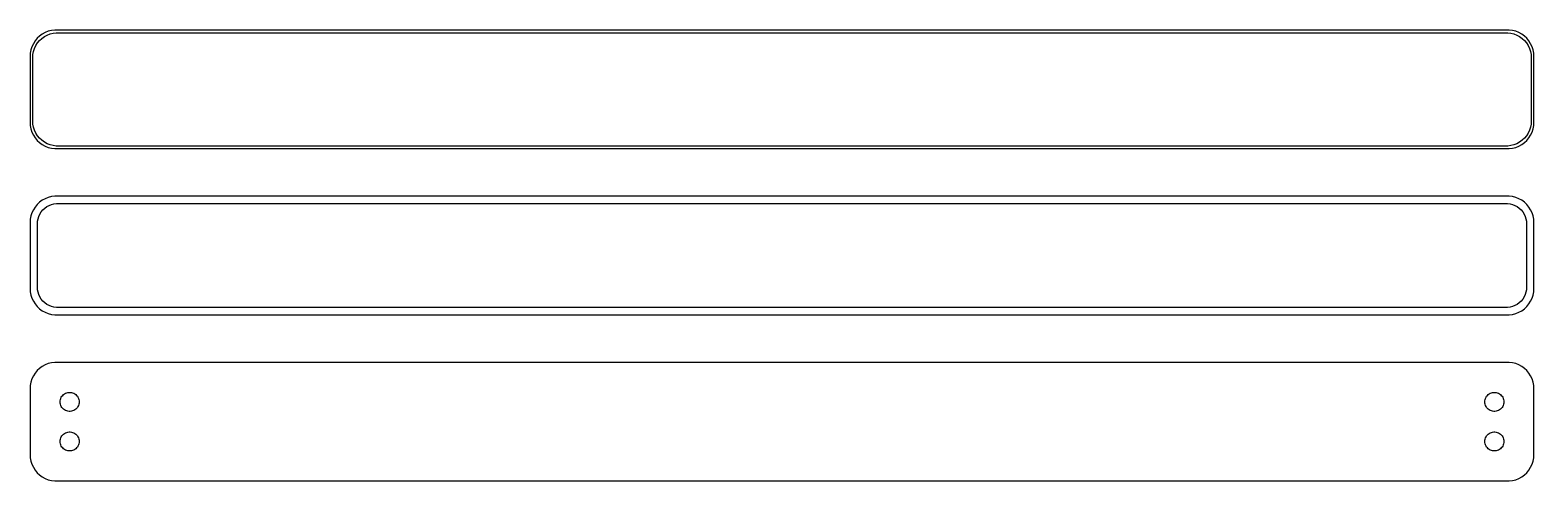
# Model space of a CAD drawing. Header units: metres. Extents: x -142 to 142, y 52 to 137.
import ezdxf

# ---------------------------------------------------------------- set-up
doc = ezdxf.new("R2010")
doc.units = ezdxf.units.M

msp = doc.modelspace()

# ---------------------------------------------------------------- linework, layer by layer
for p, q in [((-139.045, 137.005), (-139.629, 136.774)), ((-138.437, 137.161), (-139.045, 137.005)), ((-137.814, 137.24), (-138.437, 137.161)), ((137.814, 137.24), (-137.814, 137.24)), ((138.437, 137.161), (137.814, 137.24)), ((139.045, 137.005), (138.437, 137.161)), ((139.629, 136.774), (139.045, 137.005)), ((-142.149, 134.091), (-142.343, 133.493)), ((-141.882, 134.659), (-142.149, 134.091)), ((-141.545, 135.189), (-141.882, 134.659)), ((-141.666, 133.749), (-141.412, 134.288)), ((-141.145, 135.673), (-141.545, 135.189)), ((-141.412, 134.288), (-141.093, 134.792)), ((-140.687, 136.103), (-141.145, 135.673)), ((-141.093, 134.792), (-140.713, 135.252)), ((-140.713, 135.252), (-140.278, 135.66)), ((-140.179, 136.472), (-140.687, 136.103)), ((-140.278, 135.66), (-139.795, 136.011)), ((-139.629, 136.774), (-140.179, 136.472)), ((-139.795, 136.011), (-139.272, 136.298)), ((-139.272, 136.298), (-138.718, 136.518)), ((-138.718, 136.518), (-138.14, 136.666)), ((-138.14, 136.666), (-137.548, 136.741)), ((-137.548, 136.741), (137.548, 136.741)), ((137.548, 136.741), (138.14, 136.666)), ((138.14, 136.666), (138.718, 136.518)), ((138.718, 136.518), (139.272, 136.298)), ((139.272, 136.298), (139.795, 136.011)), ((140.179, 136.472), (139.629, 136.774)), ((139.795, 136.011), (140.278, 135.66)), ((140.687, 136.103), (140.179, 136.472)), ((140.278, 135.66), (140.713, 135.252)), ((141.145, 135.673), (140.687, 136.103)), ((140.713, 135.252), (141.093, 134.792)), ((141.093, 134.792), (141.412, 134.288)), ((141.545, 135.189), (141.145, 135.673)), ((141.412, 134.288), (141.666, 133.749)), ((141.882, 134.659), (141.545, 135.189)), ((142.149, 134.091), (141.882, 134.659)), ((142.343, 133.493), (142.149, 134.091)), ((-142.461, 132.877), (-142.5, 132.25)), ((-142.5, 132.25), (-142.5, 119.75)), ((-142.343, 133.493), (-142.461, 132.877)), ((-142, 132), (-141.963, 132.595)), ((-142, 120), (-142, 132)), ((-141.963, 132.595), (-141.851, 133.181)), ((-141.851, 133.181), (-141.666, 133.749)), ((141.666, 133.749), (141.851, 133.181)), ((141.851, 133.181), (141.963, 132.595)), ((141.963, 132.595), (142, 132)), ((142, 132), (142, 120)), ((142.461, 132.877), (142.343, 133.493)), ((142.5, 132.25), (142.461, 132.877)), ((142.5, 119.75), (142.5, 132.25)), ((-142.5, 119.75), (-142.461, 119.123)), ((-141.963, 119.405), (-142, 120)), ((142, 120), (141.963, 119.405)), ((142.461, 119.123), (142.5, 119.75)), ((-142.461, 119.123), (-142.343, 118.507)), ((-142.343, 118.507), (-142.149, 117.909)), ((-142.149, 117.909), (-141.882, 117.341)), ((-141.851, 118.819), (-141.963, 119.405)), ((-141.882, 117.341), (-141.545, 116.811)), ((-141.666, 118.251), (-141.851, 118.819)), ((-141.412, 117.712), (-141.666, 118.251)), ((-141.093, 117.208), (-141.412, 117.712)), ((-140.713, 116.748), (-141.093, 117.208)), ((141.093, 117.208), (140.713, 116.748)), ((141.412, 117.712), (141.093, 117.208)), ((141.666, 118.251), (141.412, 117.712)), ((141.545, 116.811), (141.882, 117.341)), ((141.851, 118.819), (141.666, 118.251)), ((141.963, 119.405), (141.851, 118.819)), ((141.882, 117.341), (142.149, 117.909)), ((142.149, 117.909), (142.343, 118.507)), ((142.343, 118.507), (142.461, 119.123)), ((-141.545, 116.811), (-141.145, 116.327)), ((-141.145, 116.327), (-140.687, 115.897)), ((-140.278, 116.34), (-140.713, 116.748)), ((-140.687, 115.897), (-140.179, 115.528)), ((-139.795, 115.989), (-140.278, 116.34)), ((-140.179, 115.528), (-139.629, 115.226)), ((-139.272, 115.702), (-139.795, 115.989)), ((-139.629, 115.226), (-139.045, 114.995)), ((-138.718, 115.482), (-139.272, 115.702)), ((-139.045, 114.995), (-138.437, 114.839)), ((-138.14, 115.334), (-138.718, 115.482)), ((-138.437, 114.839), (-137.814, 114.76)), ((-137.548, 115.259), (-138.14, 115.334)), ((-137.814, 114.76), (137.814, 114.76)), ((137.548, 115.259), (-137.548, 115.259)), ((138.14, 115.334), (137.548, 115.259)), ((137.814, 114.76), (138.437, 114.839)), ((138.718, 115.482), (138.14, 115.334)), ((138.437, 114.839), (139.045, 114.995)), ((139.272, 115.702), (138.718, 115.482)), ((139.045, 114.995), (139.629, 115.226)), ((139.795, 115.989), (139.272, 115.702)), ((139.629, 115.226), (140.179, 115.528)), ((140.278, 116.34), (139.795, 115.989)), ((140.179, 115.528), (140.687, 115.897)), ((140.713, 116.748), (140.278, 116.34)), ((140.687, 115.897), (141.145, 116.327)), ((141.145, 116.327), (141.545, 116.811)), ((-139.045, 105.505), (-139.629, 105.274)), ((-138.437, 105.661), (-139.045, 105.505)), ((-137.814, 105.74), (-138.437, 105.661)), ((137.814, 105.74), (-137.814, 105.74)), ((138.437, 105.661), (137.814, 105.74)), ((139.045, 105.505), (138.437, 105.661)), ((139.629, 105.274), (139.045, 105.505)), ((-141.882, 103.159), (-142.149, 102.591)), ((-141.545, 103.689), (-141.882, 103.159)), ((-141.145, 104.173), (-141.545, 103.689)), ((-140.687, 104.603), (-141.145, 104.173)), ((-140.179, 104.972), (-140.687, 104.603)), ((-140.641, 102.364), (-140.38, 102.774)), ((-140.38, 102.774), (-140.071, 103.149)), ((-139.629, 105.274), (-140.179, 104.972)), ((-140.071, 103.149), (-139.716, 103.481)), ((-139.716, 103.481), (-139.323, 103.767)), ((-139.323, 103.767), (-138.898, 104.001)), ((-138.898, 104.001), (-138.446, 104.18)), ((-138.446, 104.18), (-137.975, 104.301)), ((-137.975, 104.301), (-137.493, 104.362)), ((-137.493, 104.362), (137.493, 104.362)), ((137.493, 104.362), (137.975, 104.301)), ((137.975, 104.301), (138.446, 104.18)), ((138.446, 104.18), (138.898, 104.001)), ((138.898, 104.001), (139.323, 103.767)), ((139.323, 103.767), (139.716, 103.481)), ((140.179, 104.972), (139.629, 105.274)), ((139.716, 103.481), (140.071, 103.149)), ((140.071, 103.149), (140.38, 102.774)), ((140.687, 104.603), (140.179, 104.972)), ((140.38, 102.774), (140.641, 102.364)), ((141.145, 104.173), (140.687, 104.603)), ((141.545, 103.689), (141.145, 104.173)), ((141.882, 103.159), (141.545, 103.689)), ((142.149, 102.591), (141.882, 103.159)), ((-142.461, 101.377), (-142.5, 100.75)), ((-142.5, 100.75), (-142.5, 88.25)), ((-142.343, 101.993), (-142.461, 101.377)), ((-142.149, 102.591), (-142.343, 101.993)), ((-141.119, 100.5), (-141.089, 100.985)), ((-141.119, 88.5), (-141.119, 100.5)), ((-141.089, 100.985), (-140.998, 101.462)), ((-140.998, 101.462), (-140.848, 101.924)), ((-140.848, 101.924), (-140.641, 102.364)), ((140.641, 102.364), (140.848, 101.924)), ((140.848, 101.924), (140.998, 101.462)), ((140.998, 101.462), (141.089, 100.985)), ((141.089, 100.985), (141.119, 100.5)), ((141.119, 100.5), (141.119, 88.5)), ((142.343, 101.993), (142.149, 102.591)), ((142.461, 101.377), (142.343, 101.993)), ((142.5, 100.75), (142.461, 101.377)), ((142.5, 88.25), (142.5, 100.75)), ((-141.089, 88.015), (-141.119, 88.5)), ((141.119, 88.5), (141.089, 88.015)), ((-142.5, 88.25), (-142.461, 87.6233)), ((-142.461, 87.6233), (-142.343, 87.0066)), ((-142.343, 87.0066), (-142.149, 86.4094)), ((-142.149, 86.4094), (-141.882, 85.8412)), ((-141.882, 85.8412), (-141.545, 85.3111)), ((-140.998, 87.5377), (-141.089, 88.015)), ((-140.848, 87.0756), (-140.998, 87.5377)), ((-140.641, 86.6359), (-140.848, 87.0756)), ((-140.38, 86.2256), (-140.641, 86.6359)), ((-140.071, 85.8512), (-140.38, 86.2256)), ((-139.716, 85.5185), (-140.071, 85.8512)), ((-139.323, 85.2329), (-139.716, 85.5185)), ((139.716, 85.5185), (139.323, 85.2329)), ((140.071, 85.8512), (139.716, 85.5185)), ((140.38, 86.2256), (140.071, 85.8512)), ((140.641, 86.6359), (140.38, 86.2256)), ((140.848, 87.0756), (140.641, 86.6359)), ((140.998, 87.5377), (140.848, 87.0756)), ((141.089, 88.015), (140.998, 87.5377)), ((141.545, 85.3111), (141.882, 85.8412)), ((141.882, 85.8412), (142.149, 86.4094)), ((142.149, 86.4094), (142.343, 87.0066)), ((142.343, 87.0066), (142.461, 87.6233)), ((142.461, 87.6233), (142.5, 88.25)), ((-141.545, 85.3111), (-141.145, 84.8273)), ((-141.145, 84.8273), (-140.687, 84.3974)), ((-140.687, 84.3974), (-140.179, 84.0284)), ((-140.179, 84.0284), (-139.629, 83.7259)), ((-139.629, 83.7259), (-139.045, 83.4947)), ((-138.898, 84.9988), (-139.323, 85.2329)), ((-139.045, 83.4947), (-138.437, 83.3386)), ((-138.446, 84.8199), (-138.898, 84.9988)), ((-137.975, 84.6991), (-138.446, 84.8199)), ((-138.437, 83.3386), (-137.814, 83.2599)), ((-137.493, 84.6382), (-137.975, 84.6991)), ((-137.814, 83.2599), (137.814, 83.2599)), ((137.493, 84.6382), (-137.493, 84.6382)), ((137.975, 84.6991), (137.493, 84.6382)), ((137.814, 83.2599), (138.437, 83.3386)), ((138.446, 84.8199), (137.975, 84.6991)), ((138.437, 83.3386), (139.045, 83.4947)), ((138.898, 84.9988), (138.446, 84.8199)), ((139.323, 85.2329), (138.898, 84.9988)), ((139.045, 83.4947), (139.629, 83.7259)), ((139.629, 83.7259), (140.179, 84.0284)), ((140.179, 84.0284), (140.687, 84.3974)), ((140.687, 84.3974), (141.145, 84.8273)), ((141.145, 84.8273), (141.545, 85.3111)), ((-138.437, 74.1614), (-139.045, 74.0053)), ((-137.814, 74.2401), (-138.437, 74.1614)), ((137.814, 74.2401), (-137.814, 74.2401)), ((138.437, 74.1614), (137.814, 74.2401)), ((139.045, 74.0053), (138.437, 74.1614)), ((-141.882, 71.6588), (-142.149, 71.0906)), ((-141.545, 72.1889), (-141.882, 71.6588)), ((-141.145, 72.6727), (-141.545, 72.1889)), ((-140.687, 73.1026), (-141.145, 72.6727)), ((-140.179, 73.4716), (-140.687, 73.1026)), ((-139.629, 73.7741), (-140.179, 73.4716)), ((-139.045, 74.0053), (-139.629, 73.7741)), ((139.629, 73.7741), (139.045, 74.0053)), ((140.179, 73.4716), (139.629, 73.7741)), ((140.687, 73.1026), (140.179, 73.4716)), ((141.145, 72.6727), (140.687, 73.1026)), ((141.545, 72.1889), (141.145, 72.6727)), ((141.882, 71.6588), (141.545, 72.1889)), ((142.149, 71.0906), (141.882, 71.6588)), ((-142.461, 69.8767), (-142.5, 69.25)), ((-142.5, 69.25), (-142.5, 56.75)), ((-142.343, 70.4934), (-142.461, 69.8767)), ((-142.149, 71.0906), (-142.343, 70.4934)), ((-135.766, 68.3787), (-135.556, 68.4619)), ((-135.556, 68.4619), (-135.337, 68.5181)), ((-135.337, 68.5181), (-135.113, 68.5464)), ((-135.113, 68.5464), (-134.887, 68.5464)), ((-134.887, 68.5464), (-134.663, 68.5181)), ((-134.663, 68.5181), (-134.444, 68.4619)), ((-134.444, 68.4619), (-134.234, 68.3787)), ((134.234, 68.3787), (134.444, 68.4619)), ((134.444, 68.4619), (134.663, 68.5181)), ((134.663, 68.5181), (134.887, 68.5464)), ((134.887, 68.5464), (135.113, 68.5464)), ((135.113, 68.5464), (135.337, 68.5181)), ((135.337, 68.5181), (135.556, 68.4619)), ((135.556, 68.4619), (135.766, 68.3787)), ((142.343, 70.4934), (142.149, 71.0906)), ((142.461, 69.8767), (142.343, 70.4934)), ((142.5, 69.25), (142.461, 69.8767)), ((142.5, 56.75), (142.5, 69.25)), ((-136.8, 66.75), (-136.786, 66.9756)), ((-136.786, 66.5244), (-136.8, 66.75)), ((-136.786, 66.9756), (-136.743, 67.1976)), ((-136.743, 66.3024), (-136.786, 66.5244)), ((-136.743, 67.1976), (-136.674, 67.4126)), ((-136.674, 66.0874), (-136.743, 66.3024)), ((-136.674, 67.4126), (-136.577, 67.6171)), ((-136.577, 65.8828), (-136.674, 66.0874)), ((-136.577, 67.6171), (-136.456, 67.808)), ((-136.456, 65.692), (-136.577, 65.8828)), ((-136.456, 67.808), (-136.312, 67.9822)), ((-136.312, 65.5178), (-136.456, 65.692)), ((-136.312, 67.9822), (-136.147, 68.1369)), ((-136.147, 68.1369), (-135.964, 68.2698)), ((-135.964, 68.2698), (-135.766, 68.3787)), ((-134.234, 68.3787), (-134.036, 68.2698)), ((-134.036, 68.2698), (-133.853, 68.1369)), ((-133.853, 68.1369), (-133.688, 67.9822)), ((-133.688, 67.9822), (-133.544, 67.808)), ((-133.544, 65.692), (-133.688, 65.5178)), ((-133.544, 67.808), (-133.423, 67.6171)), ((-133.423, 65.8828), (-133.544, 65.692)), ((-133.423, 67.6171), (-133.326, 67.4126)), ((-133.326, 66.0874), (-133.423, 65.8828)), ((-133.326, 67.4126), (-133.257, 67.1976)), ((-133.257, 66.3024), (-133.326, 66.0874)), ((-133.257, 67.1976), (-133.214, 66.9756)), ((-133.214, 66.5244), (-133.257, 66.3024)), ((-133.214, 66.9756), (-133.2, 66.75)), ((-133.2, 66.75), (-133.214, 66.5244)), ((133.2, 66.75), (133.214, 66.9756)), ((133.214, 66.5244), (133.2, 66.75)), ((133.214, 66.9756), (133.257, 67.1976)), ((133.257, 66.3024), (133.214, 66.5244)), ((133.257, 67.1976), (133.326, 67.4126)), ((133.326, 66.0874), (133.257, 66.3024)), ((133.326, 67.4126), (133.423, 67.6171)), ((133.423, 65.8828), (133.326, 66.0874)), ((133.423, 67.6171), (133.544, 67.808)), ((133.544, 65.692), (133.423, 65.8828)), ((133.544, 67.808), (133.688, 67.9822)), ((133.688, 65.5178), (133.544, 65.692)), ((133.688, 67.9822), (133.853, 68.1369)), ((133.853, 68.1369), (134.036, 68.2698)), ((134.036, 68.2698), (134.234, 68.3787)), ((135.766, 68.3787), (135.964, 68.2698)), ((135.964, 68.2698), (136.147, 68.1369)), ((136.147, 68.1369), (136.312, 67.9822)), ((136.312, 67.9822), (136.456, 67.808)), ((136.456, 65.692), (136.312, 65.5178)), ((136.456, 67.808), (136.577, 67.6171)), ((136.577, 65.8828), (136.456, 65.692)), ((136.577, 67.6171), (136.674, 67.4126)), ((136.674, 66.0874), (136.577, 65.8828)), ((136.674, 67.4126), (136.743, 67.1976)), ((136.743, 66.3024), (136.674, 66.0874)), ((136.743, 67.1976), (136.786, 66.9756)), ((136.786, 66.5244), (136.743, 66.3024)), ((136.786, 66.9756), (136.8, 66.75)), ((136.8, 66.75), (136.786, 66.5244)), ((-136.147, 65.3631), (-136.312, 65.5178)), ((-135.964, 65.2302), (-136.147, 65.3631)), ((-135.766, 65.1213), (-135.964, 65.2302)), ((-135.556, 65.0381), (-135.766, 65.1213)), ((-135.337, 64.9819), (-135.556, 65.0381)), ((-135.113, 64.9536), (-135.337, 64.9819)), ((-134.887, 64.9536), (-135.113, 64.9536)), ((-134.663, 64.9819), (-134.887, 64.9536)), ((-134.444, 65.0381), (-134.663, 64.9819)), ((-134.234, 65.1213), (-134.444, 65.0381)), ((-134.036, 65.2302), (-134.234, 65.1213)), ((-133.853, 65.3631), (-134.036, 65.2302)), ((-133.688, 65.5178), (-133.853, 65.3631)), ((133.853, 65.3631), (133.688, 65.5178)), ((134.036, 65.2302), (133.853, 65.3631)), ((134.234, 65.1213), (134.036, 65.2302)), ((134.444, 65.0381), (134.234, 65.1213)), ((134.663, 64.9819), (134.444, 65.0381)), ((134.887, 64.9536), (134.663, 64.9819)), ((135.113, 64.9536), (134.887, 64.9536)), ((135.337, 64.9819), (135.113, 64.9536)), ((135.556, 65.0381), (135.337, 64.9819)), ((135.766, 65.1213), (135.556, 65.0381)), ((135.964, 65.2302), (135.766, 65.1213)), ((136.147, 65.3631), (135.964, 65.2302)), ((136.312, 65.5178), (136.147, 65.3631)), ((-136.743, 59.6976), (-136.674, 59.9126)), ((-136.674, 59.9126), (-136.577, 60.1172)), ((-136.577, 60.1172), (-136.456, 60.308)), ((-136.456, 60.308), (-136.312, 60.4822)), ((-136.312, 60.4822), (-136.147, 60.6369)), ((-136.147, 60.6369), (-135.964, 60.7698)), ((-135.964, 60.7698), (-135.766, 60.8787)), ((-135.766, 60.8787), (-135.556, 60.9619)), ((-135.556, 60.9619), (-135.337, 61.0181)), ((-135.337, 61.0181), (-135.113, 61.0464)), ((-135.113, 61.0464), (-134.887, 61.0464)), ((-134.887, 61.0464), (-134.663, 61.0181)), ((-134.663, 61.0181), (-134.444, 60.9619)), ((-134.444, 60.9619), (-134.234, 60.8787)), ((-134.234, 60.8787), (-134.036, 60.7698)), ((-134.036, 60.7698), (-133.853, 60.6369)), ((-133.853, 60.6369), (-133.688, 60.4822)), ((-133.688, 60.4822), (-133.544, 60.308)), ((-133.544, 60.308), (-133.423, 60.1172)), ((-133.423, 60.1172), (-133.326, 59.9126)), ((-133.326, 59.9126), (-133.257, 59.6976)), ((133.257, 59.6976), (133.326, 59.9126)), ((133.326, 59.9126), (133.423, 60.1172)), ((133.423, 60.1172), (133.544, 60.308)), ((133.544, 60.308), (133.688, 60.4822)), ((133.688, 60.4822), (133.853, 60.6369)), ((133.853, 60.6369), (134.036, 60.7698)), ((134.036, 60.7698), (134.234, 60.8787)), ((134.234, 60.8787), (134.444, 60.9619)), ((134.444, 60.9619), (134.663, 61.0181)), ((134.663, 61.0181), (134.887, 61.0464)), ((134.887, 61.0464), (135.113, 61.0464)), ((135.113, 61.0464), (135.337, 61.0181)), ((135.337, 61.0181), (135.556, 60.9619)), ((135.556, 60.9619), (135.766, 60.8787)), ((135.766, 60.8787), (135.964, 60.7698)), ((135.964, 60.7698), (136.147, 60.6369)), ((136.147, 60.6369), (136.312, 60.4822)), ((136.312, 60.4822), (136.456, 60.308)), ((136.456, 60.308), (136.577, 60.1172)), ((136.577, 60.1172), (136.674, 59.9126)), ((136.674, 59.9126), (136.743, 59.6976)), ((-136.8, 59.25), (-136.786, 59.4756)), ((-136.786, 59.0244), (-136.8, 59.25)), ((-136.786, 59.4756), (-136.743, 59.6976)), ((-136.743, 58.8024), (-136.786, 59.0244)), ((-136.674, 58.5874), (-136.743, 58.8024)), ((-136.577, 58.3829), (-136.674, 58.5874)), ((-136.456, 58.192), (-136.577, 58.3829)), ((-136.312, 58.0178), (-136.456, 58.192)), ((-136.147, 57.8631), (-136.312, 58.0178)), ((-135.964, 57.7302), (-136.147, 57.8631)), ((-135.766, 57.6213), (-135.964, 57.7302)), ((-135.556, 57.5381), (-135.766, 57.6213)), ((-135.337, 57.4819), (-135.556, 57.5381)), ((-135.113, 57.4536), (-135.337, 57.4819)), ((-134.887, 57.4536), (-135.113, 57.4536)), ((-134.663, 57.4819), (-134.887, 57.4536)), ((-134.444, 57.5381), (-134.663, 57.4819)), ((-134.234, 57.6213), (-134.444, 57.5381)), ((-134.036, 57.7302), (-134.234, 57.6213)), ((-133.853, 57.8631), (-134.036, 57.7302)), ((-133.688, 58.0178), (-133.853, 57.8631)), ((-133.544, 58.192), (-133.688, 58.0178)), ((-133.423, 58.3829), (-133.544, 58.192)), ((-133.326, 58.5874), (-133.423, 58.3829)), ((-133.257, 58.8024), (-133.326, 58.5874)), ((-133.257, 59.6976), (-133.214, 59.4756)), ((-133.214, 59.0244), (-133.257, 58.8024)), ((-133.214, 59.4756), (-133.2, 59.25)), ((-133.2, 59.25), (-133.214, 59.0244)), ((133.2, 59.25), (133.214, 59.4756)), ((133.214, 59.0244), (133.2, 59.25)), ((133.214, 59.4756), (133.257, 59.6976)), ((133.257, 58.8024), (133.214, 59.0244)), ((133.326, 58.5874), (133.257, 58.8024)), ((133.423, 58.3829), (133.326, 58.5874)), ((133.544, 58.192), (133.423, 58.3829)), ((133.688, 58.0178), (133.544, 58.192)), ((133.853, 57.8631), (133.688, 58.0178)), ((134.036, 57.7302), (133.853, 57.8631)), ((134.234, 57.6213), (134.036, 57.7302)), ((134.444, 57.5381), (134.234, 57.6213)), ((134.663, 57.4819), (134.444, 57.5381)), ((134.887, 57.4536), (134.663, 57.4819)), ((135.113, 57.4536), (134.887, 57.4536)), ((135.337, 57.4819), (135.113, 57.4536)), ((135.556, 57.5381), (135.337, 57.4819)), ((135.766, 57.6213), (135.556, 57.5381)), ((135.964, 57.7302), (135.766, 57.6213)), ((136.147, 57.8631), (135.964, 57.7302)), ((136.312, 58.0178), (136.147, 57.8631)), ((136.456, 58.192), (136.312, 58.0178)), ((136.577, 58.3829), (136.456, 58.192)), ((136.674, 58.5874), (136.577, 58.3829)), ((136.743, 58.8024), (136.674, 58.5874)), ((136.743, 59.6976), (136.786, 59.4756)), ((136.786, 59.0244), (136.743, 58.8024)), ((136.786, 59.4756), (136.8, 59.25)), ((136.8, 59.25), (136.786, 59.0244)), ((-142.5, 56.75), (-142.461, 56.1233)), ((-142.461, 56.1233), (-142.343, 55.5066)), ((-142.343, 55.5066), (-142.149, 54.9094)), ((-142.149, 54.9094), (-141.882, 54.3412)), ((-141.882, 54.3412), (-141.545, 53.8111)), ((141.545, 53.8111), (141.882, 54.3412)), ((141.882, 54.3412), (142.149, 54.9094)), ((142.149, 54.9094), (142.343, 55.5066)), ((142.343, 55.5066), (142.461, 56.1233)), ((142.461, 56.1233), (142.5, 56.75)), ((-141.545, 53.8111), (-141.145, 53.3273)), ((-141.145, 53.3273), (-140.687, 52.8974)), ((-140.687, 52.8974), (-140.179, 52.5284)), ((-140.179, 52.5284), (-139.629, 52.2259)), ((-139.629, 52.2259), (-139.045, 51.9947)), ((-139.045, 51.9947), (-138.437, 51.8386)), ((-138.437, 51.8386), (-137.814, 51.7599)), ((-137.814, 51.7599), (137.814, 51.7599)), ((137.814, 51.7599), (138.437, 51.8386)), ((138.437, 51.8386), (139.045, 51.9947)), ((139.045, 51.9947), (139.629, 52.2259)), ((139.629, 52.2259), (140.179, 52.5284)), ((140.179, 52.5284), (140.687, 52.8974)), ((140.687, 52.8974), (141.145, 53.3273)), ((141.145, 53.3273), (141.545, 53.8111))]:
    msp.add_line(p, q)

doc.saveas('drawing.dxf')
